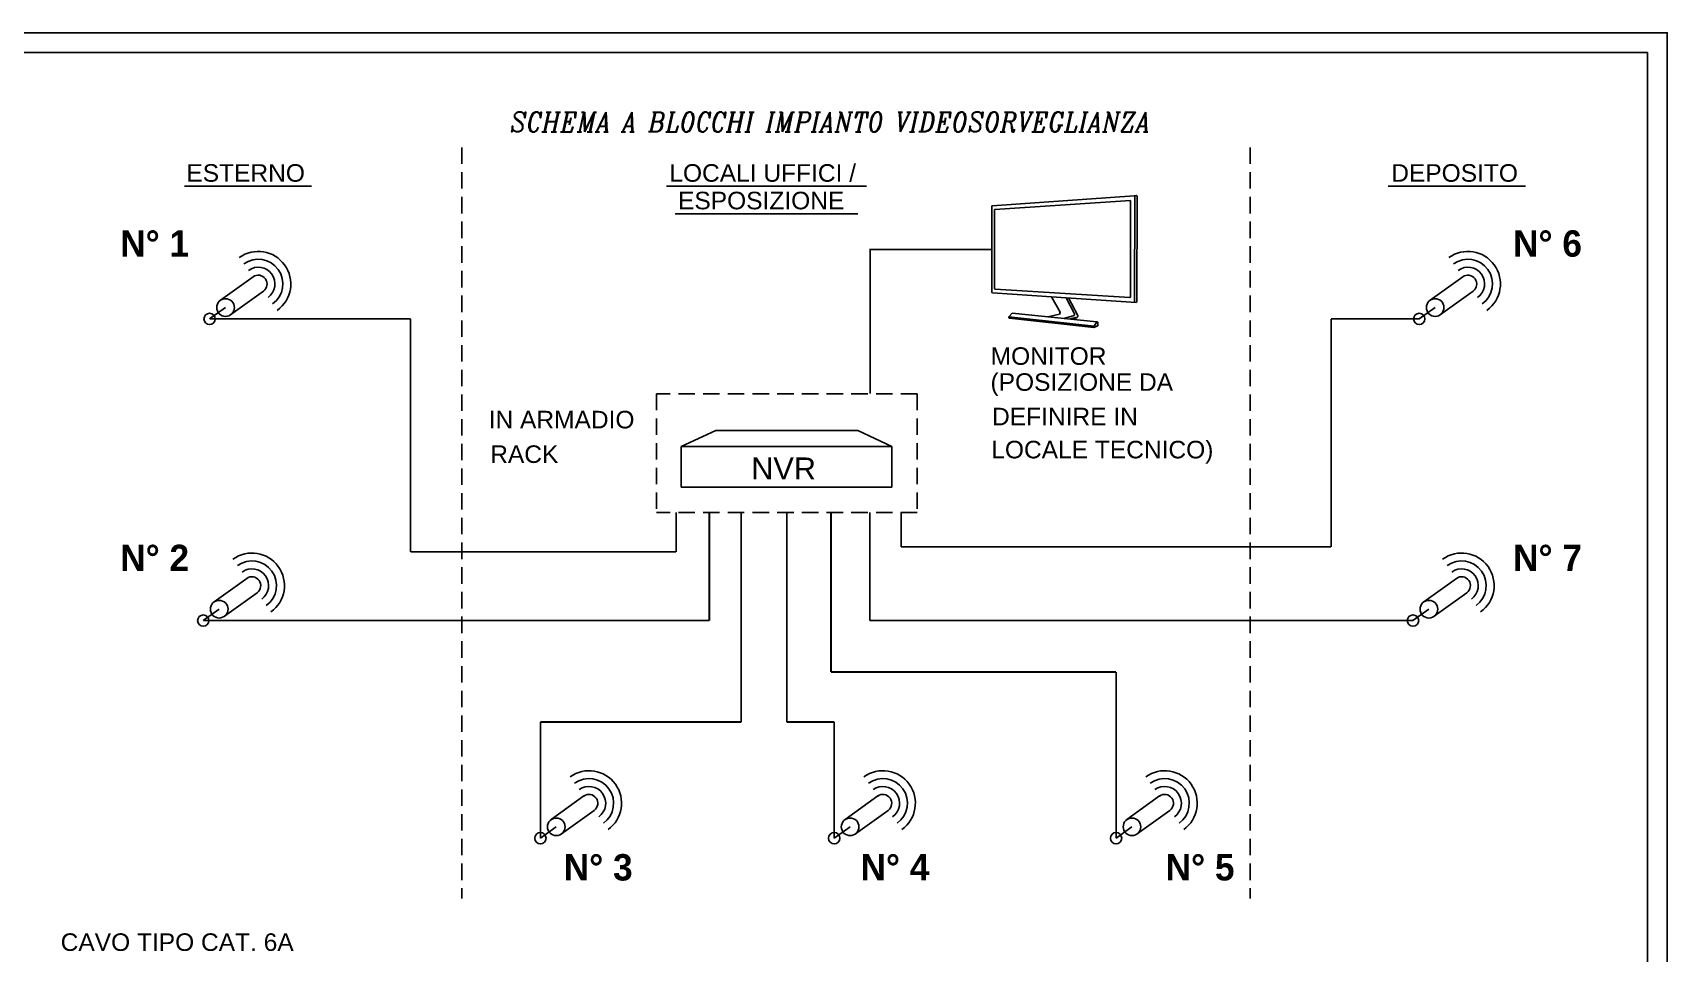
# Model space of a CAD drawing. Extents: x 50400 to 86735, y 114 to 10599.
# Drawn here: x 52604 to 56328, y 4162 to 6259 of the extents above; entities that cross this region are included whole.
import ezdxf
from ezdxf.enums import TextEntityAlignment as Align

# ---------------------------------------------------------------- set-up
doc = ezdxf.new("R2010")
doc.units = 0
doc.header["$LTSCALE"] = 100
doc.header["$MEASUREMENT"] = 0
doc.linetypes.add('DASHED', pattern=[0.75, 0.5, -0.25])
doc.layers.get('0').update_dxf_attribs({"linetype": 'CONTINUOUS'})
for name, color, linetype in [('Loop3', 202, 'CONTINUOUS'), ('Loop5', 210, 'CONTINUOUS'), ('SCRITTE', 7, 'CONTINUOUS'), ('SCRITTE1', 90, 'CONTINUOUS'), ('SERVIZI', 204, 'CONTINUOUS')]:
    doc.layers.add(name, color=color, linetype=linetype)
doc.styles.add('3', font='ITALIC', dxfattribs={"width": 0.85})
doc.styles.add('EX2', font='arial.ttf')
doc.styles.add('ROMANTICBOLD', font='romb____.pfb')

# ---------------------------------------------------------------- blocks, each defined once
blk = doc.blocks.new('*U9')
at = {"layer": 'SERVIZI'}
for p, q in [((2.2, 16.2), (18.4, 42.2)), ((29.8, 35.1), (13.6, 9.1)), ((0, 0), (7.9, 12.6))]:
    blk.add_line(p, q, dxfattribs=at)
for centre, radius in [((7.9, 12.6), 6.7), ((0, 0), 4.32)]:
    blk.add_circle(centre, radius, dxfattribs=at)
for radius in [24.7, 18.7, 12.7, 6.7]:
    blk.add_arc((24.1, 38.6), radius, 328.0399, 148.0399, dxfattribs=at)

msp = doc.modelspace()

# ---------------------------------------------------------------- linework, layer by layer
for points in [[(50400.2, 6258.9), (56328.3, 6258.9), (56328.3, 2060), (50400.2, 2060)], [(50445.3, 6213.6), (56283, 6213.6), (56283, 2105.3), (50445.3, 2105.3)]]:
    msp.add_lwpolyline(points, close=True)
at = {"layer": 'Loop3', "color": 1, "const_width": 3.87}
for points in [[(53007.2, 5606.8), (53464.9, 5606.8)], [(53464.9, 5076.2), (53464.9, 5606.8)], [(55562.3, 5087.6), (55562.3, 5606.8)], [(55562.3, 5606.8), (55763.2, 5606.8)], [(54070.1, 5076.2), (54070.1, 5166)], [(54145.7, 4919.6), (54145.7, 5166)], [(54218.5, 4688.6), (54218.5, 5166)], [(54322.1, 4688.6), (54322.1, 5166)], [(54422.9, 4802.5), (54422.9, 5166)], [(54511.2, 4919.6), (54511.2, 5166)], [(54582.6, 5087.6), (54582.6, 5166)], [(53464.9, 5076.2), (54070.1, 5076.2)], [(54582.6, 5087.6), (55562.3, 5087.6)], [(52992.8, 4919.6), (54145.7, 4919.6)], [(54511.2, 4919.6), (55748.9, 4919.6)], [(54422.9, 4802.5), (55072.4, 4802.5)], [(55072.4, 4423.8), (55072.4, 4802.5)], [(53760.8, 4423.8), (53760.8, 4688.6)], [(53760.8, 4688.6), (54218.5, 4688.6)], [(54322.1, 4688.6), (54430.3, 4688.6)], [(54430.3, 4423.8), (54430.3, 4688.6)]]:
    msp.add_lwpolyline(points, dxfattribs=at)
at = {"layer": 'Loop5', "color": 5, "const_width": 3.87}
msp.add_lwpolyline([(54512.1, 5436.5), (54512.1, 5765.2), (54789.1, 5765.2)], dxfattribs=at)
at = {"layer": 'SCRITTE', "linetype": 'DASHED', "ltscale": 0.75}
for p, q in [((53581.9, 5997.4), (53581.9, 4286.6)), ((55378.2, 5997.4), (55378.2, 4286.6)), ((54025, 5436.5), (54025, 5166)), ((54619.2, 5436.5), (54025, 5436.5)), ((54619.2, 5436.5), (54619.2, 5166)), ((54619.2, 5166), (54025, 5166))]:
    msp.add_line(p, q, dxfattribs=at)
at = {"layer": 'SCRITTE'}
for p, q in [((52949.7, 5909.1), (53239.3, 5909.1)), ((54047.9, 5909.1), (54503.9, 5909.1)), ((55113.6, 5887.6), (54790.2, 5864.7)), ((55113.6, 5887.6), (55118.2, 5888.1)), ((55114.8, 5886.5), (55114.5, 5646)), ((55119.9, 5646.4), (55120.1, 5885.8)), ((55692.2, 5909.1), (56005.6, 5909.1)), ((54789.1, 5863.6), (54789.1, 5668.1)), ((54795.7, 5856), (54795.7, 5675.7)), ((55105, 5876.7), (54796.4, 5856.4)), ((55105, 5876.7), (55105, 5656.5)), ((54067.8, 5846.3), (54484, 5846.3)), ((54790.6, 5666.6), (54925.1, 5657.2)), ((54796.8, 5674.5), (55103.7, 5655.5)), ((54944.7, 5622.3), (54925.1, 5657.2)), ((54925.1, 5657.2), (54958.8, 5655)), ((54958.8, 5655), (54977.3, 5620)), ((54958.8, 5655), (55118.4, 5644.4)), ((54963.8, 5654.6), (54985, 5614.5)), ((54828.2, 5611.7), (54835.9, 5620.1)), ((54828.2, 5611.7), (54828.2, 5609.6)), ((54828.2, 5611.7), (55022.3, 5590.6)), ((54828.2, 5609.6), (54829.3, 5608.3)), ((54828.2, 5609.6), (55022.3, 5588.7)), ((54829.3, 5608.3), (55022, 5587.6)), ((54835.9, 5620.1), (55028.6, 5600.6)), ((54917.2, 5611.9), (54943.9, 5618)), ((54953.4, 5608.2), (54976.7, 5614.7)), ((54967.7, 5606.8), (54983.7, 5611.2)), ((54982.9, 5609.7), (54970.8, 5606.5)), ((54983.7, 5611.2), (54982.9, 5609.7)), ((55029.7, 5590.1), (55022, 5587.6)), ((55022, 5587.6), (55022.3, 5588.7)), ((55022.3, 5590.6), (55028.6, 5600.6)), ((55022.3, 5588.7), (55030.6, 5591.5)), ((55022.3, 5588.7), (55022.3, 5590.6)), ((55028.6, 5600.6), (55030.6, 5599.2)), ((55030.6, 5591.5), (55029.7, 5590.1)), ((55030.6, 5599.2), (55030.6, 5591.5)), ((54081.3, 5315.9), (54160.5, 5352.5)), ((54160.5, 5352.5), (54483.7, 5352.5)), ((54483.7, 5352.5), (54561.3, 5316.4)), ((54081.3, 5223.5), (54081.3, 5315.9)), ((54081.3, 5315.9), (54561.3, 5315.9)), ((54561.3, 5316.4), (54561.3, 5223.5)), ((54561.3, 5223.5), (54081.3, 5223.5))]:
    msp.add_line(p, q, dxfattribs=at)
for centre, radius, start, end in [((55113.7, 5886.6), 1.07, 354.6676, 96.0834), ((55117.4, 5885.5), 2.72, 6.9508, 73.9572), ((54790.1, 5863.7), 0.967, 83.8862, 188.5221), ((54796.4, 5855.7), 0.78, 90.1309, 157.8929), ((54790.6, 5668.1), 1.48, 179.164, 271.2082), ((54797, 5675.8), 1.28, 182.5268, 261.5456), ((55103.8, 5656.7), 1.25, 264.6236, 351.6236), ((55113.2, 5646), 1.31, 281.9174, 359.507), ((55116.8, 5647.2), 3.15, 300.3788, 345.7065), ((54941, 5620.8), 3.98, 316.5588, 23.4152), ((54973.9, 5617.7), 4.13, 313.6018, 33.8713), ((54983, 5613.3), 2.24, 287.3617, 30.3662)]:
    msp.add_arc(centre, radius, start, end, dxfattribs=at)

# ---------------------------------------------------------------- block references
at = {"xscale": 3, "yscale": 3, "zscale": 3, "rotation": 337.7292702824257}
for p in [(53007.2, 5606.8), (55763.2, 5606.8), (52992.8, 4919.6), (55748.9, 4919.6), (53760.8, 4423.8), (54430.3, 4423.8), (55072.4, 4423.8)]:
    msp.add_blockref('*U9', p, dxfattribs=at)

# ---------------------------------------------------------------- texts
at = {"layer": 'SCRITTE', "style": 'EX2'}
for s, height, p in [('ESTERNO', 40, (52954.2, 5919.4)), ('LOCALI UFFICI /', 40, (54054.6, 5919.4)), ('DEPOSITO', 40, (55699.3, 5919.4)), ('ESPOSIZIONE', 40, (54074.4, 5856.6)), ('MONITOR', 40, (54786.7, 5502.3)), ('(POSIZIONE DA', 40, (54786.3, 5443.1)), ('DEFINIRE IN', 40, (54789.9, 5364.5)), ('IN ARMADIO', 40, (53643, 5357.5)), ('LOCALE TECNICO)', 40, (54788.1, 5289.2)), ('RACK', 40, (53646.5, 5278.8)), ('NVR', 50, (54241.2, 5241.2)), ('CAVO TIPO CAT. 6A', 40, (52667.8, 4167.1))]:
    msp.add_text(s, height=height, dxfattribs=at).set_placement(p)
at = {"layer": 'SCRITTE', "style": 'ROMANTICBOLD'}
for s, p in [('N° 1', (52881.9, 5778.7)), ('N° 6', (56055.4, 5778.7)), ('N° 2', (52881.9, 5062.5)), ('N° 7', (56055.4, 5062.5)), ('N° 3', (53892.5, 4357.6)), ('N° 4', (54568.6, 4357.6)), ('N° 5', (55263.8, 4357.6))]:
    msp.add_text(s, height=60, dxfattribs=at).set_placement(p, align=Align.MIDDLE_CENTER)
at = {"layer": 'SCRITTE1', "style": '3', "width": 0.85}
msp.add_text('SCHEMA A BLOCCHI IMPIANTO VIDEOSORVEGLIANZA', height=45, dxfattribs=at).set_placement((54421.7, 6033.1), align=Align.CENTER)

doc.saveas('drawing.dxf')
